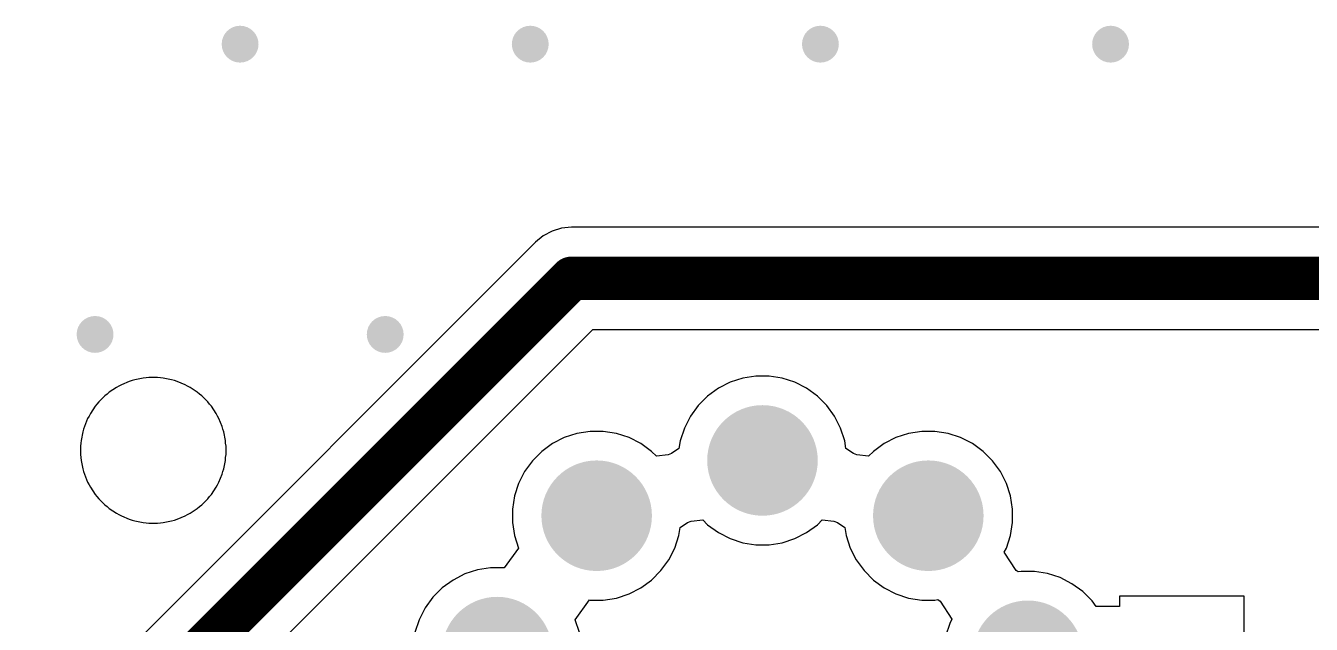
# Model space of a CAD drawing. Header units: inches. Extents: x 4.53 to 13.89, y 0.79 to 10.58.
# Drawn here: x 6.008 to 7.753, y 6.3 to 7.112 of the extents above; entities that cross this region are included whole.
import ezdxf

# ---------------------------------------------------------------- set-up
doc = ezdxf.new("R2010")
doc.units = ezdxf.units.IN
doc.header["$MEASUREMENT"] = 0
for name, color, linetype in [('Pad Holes', 156, 'Continuous'), ('Top Layer', 1, 'Continuous'), ('Via Holes', 16, 'Continuous')]:
    doc.layers.add(name, color=color, linetype=linetype)

# ---------------------------------------------------------------- blocks, each defined once
blk = doc.blocks.new('EL84_B_58')
at = {"layer": 'Pad Holes'}
h = blk.add_hatch(color=7, dxfattribs=at)
edge = h.paths.add_edge_path()
edge.add_arc((-0.22, 0.31), 0.038, 0, 360)
h = blk.add_hatch(color=7, dxfattribs=at)
edge = h.paths.add_edge_path()
edge.add_arc((0.22, 0.31), 0.038, 0, 360)
h = blk.add_hatch(color=7, dxfattribs=at)
edge = h.paths.add_edge_path()
edge.add_arc((0.36, 0.125), 0.038, 0, 360)
h = blk.add_hatch(color=7, dxfattribs=at)
edge = h.paths.add_edge_path()
edge.add_arc((-0.36, 0.115), 0.038, 0, 360)
h = blk.add_hatch(color=7, dxfattribs=at)
edge = h.paths.add_edge_path()
edge.add_arc((-0.065, 0.07), 0.0222, 0, 360)
h = blk.add_hatch(color=7, dxfattribs=at)
edge = h.paths.add_edge_path()
edge.add_arc((0.07, 0.07), 0.0222, 0, 360)
h = blk.add_hatch(color=7, dxfattribs=at)
edge = h.paths.add_edge_path()
edge.add_arc((-0.065, -0.07), 0.0222, 0, 360)
h = blk.add_hatch(color=7, dxfattribs=at)
edge = h.paths.add_edge_path()
edge.add_arc((0.07, -0.07), 0.0222, 0, 360)
h = blk.add_hatch(color=7, dxfattribs=at)
edge = h.paths.add_edge_path()
edge.add_arc((-0.36, -0.115), 0.038, 0, 360)
h = blk.add_hatch(color=7, dxfattribs=at)
edge = h.paths.add_edge_path()
edge.add_arc((0.36, -0.12), 0.038, 0, 360)
h = blk.add_hatch(color=7, dxfattribs=at)
edge = h.paths.add_edge_path()
edge.add_arc((-0.225, -0.305), 0.038, 0, 360)
h = blk.add_hatch(color=7, dxfattribs=at)
edge = h.paths.add_edge_path()
edge.add_arc((0.225, -0.305), 0.038, 0, 360)
h = blk.add_hatch(color=7, dxfattribs=at)
edge = h.paths.add_edge_path()
edge.add_arc((0, -0.38), 0.038, 0, 360)
at = {"layer": 'Top Layer'}
h = blk.add_hatch(color=1, dxfattribs=at)
edge = h.paths.add_edge_path()
edge.add_arc((-0.22, 0.31), 0.075, 0, 360)
h = blk.add_hatch(color=1, dxfattribs=at)
edge = h.paths.add_edge_path()
edge.add_arc((0.22, 0.31), 0.075, 0, 360)
h = blk.add_hatch(color=1, dxfattribs=at)
edge = h.paths.add_edge_path()
edge.add_arc((0.36, 0.125), 0.075, 0, 360)
h = blk.add_hatch(color=1, dxfattribs=at)
edge = h.paths.add_edge_path()
edge.add_arc((-0.36, 0.115), 0.075, 0, 360)
for points in [[(-0.0996, 0.1046), (-0.0304, 0.1046), (-0.0304, 0.0354), (-0.0996, 0.0354)], [(0.0354, 0.1046), (0.1046, 0.1046), (0.1046, 0.0354), (0.0354, 0.0354)], [(-0.0996, -0.0354), (-0.0304, -0.0354), (-0.0304, -0.1046), (-0.0996, -0.1046)], [(0.0354, -0.0354), (0.1046, -0.0354), (0.1046, -0.1046), (0.0354, -0.1046)]]:
    blk.add_hatch(color=1, dxfattribs=at).paths.add_polyline_path(points)
h = blk.add_hatch(color=1, dxfattribs=at)
edge = h.paths.add_edge_path()
edge.add_arc((-0.36, -0.115), 0.075, 0, 360)
h = blk.add_hatch(color=1, dxfattribs=at)
edge = h.paths.add_edge_path()
edge.add_arc((0.36, -0.12), 0.075, 0, 360)
h = blk.add_hatch(color=1, dxfattribs=at)
edge = h.paths.add_edge_path()
edge.add_arc((-0.225, -0.305), 0.075, 0, 360)
h = blk.add_hatch(color=1, dxfattribs=at)
edge = h.paths.add_edge_path()
edge.add_arc((0.225, -0.305), 0.075, 0, 360)
h = blk.add_hatch(color=1, dxfattribs=at)
edge = h.paths.add_edge_path()
edge.add_arc((0, -0.38), 0.075, 0, 360)

msp = doc.modelspace()

# ---------------------------------------------------------------- hatches: boundary and pattern name
at = {"layer": 'Top Layer'}
h = msp.add_hatch(color=1, dxfattribs=at)
edge = h.paths.add_edge_path()
edge.add_arc((6.2992, 7.0866), 0.025, 0, 360)
h = msp.add_hatch(color=1, dxfattribs=at)
edge = h.paths.add_edge_path()
edge.add_arc((6.6929, 7.0866), 0.025, 0, 360)
h = msp.add_hatch(color=1, dxfattribs=at)
edge = h.paths.add_edge_path()
edge.add_arc((7.0866, 7.0866), 0.025, 0, 360)
h = msp.add_hatch(color=1, dxfattribs=at)
edge = h.paths.add_edge_path()
edge.add_arc((7.4803, 7.0866), 0.025, 0, 360)
h = msp.add_hatch(color=1, dxfattribs=at)
edge = h.paths.add_edge_path()
edge.add_arc((6.1024, 6.6929), 0.025, 0, 360)
h = msp.add_hatch(color=1, dxfattribs=at)
edge = h.paths.add_edge_path()
edge.add_arc((6.4961, 6.6929), 0.025, 0, 360)
at = {"layer": 'Via Holes'}
h = msp.add_hatch(color=7, dxfattribs=at)
edge = h.paths.add_edge_path()
edge.add_arc((6.2992, 7.0866), 0.014, 0, 360)
h = msp.add_hatch(color=7, dxfattribs=at)
edge = h.paths.add_edge_path()
edge.add_arc((6.6929, 7.0866), 0.014, 0, 360)
h = msp.add_hatch(color=7, dxfattribs=at)
edge = h.paths.add_edge_path()
edge.add_arc((7.0866, 7.0866), 0.014, 0, 360)
h = msp.add_hatch(color=7, dxfattribs=at)
edge = h.paths.add_edge_path()
edge.add_arc((7.4803, 7.0866), 0.014, 0, 360)
h = msp.add_hatch(color=7, dxfattribs=at)
edge = h.paths.add_edge_path()
edge.add_arc((6.1024, 6.6929), 0.014, 0, 360)
h = msp.add_hatch(color=7, dxfattribs=at)
edge = h.paths.add_edge_path()
edge.add_arc((6.4961, 6.6929), 0.014, 0, 360)

# ---------------------------------------------------------------- linework, layer by layer
at = {"layer": 'Top Layer'}
for p, q in [((6.749, 6.8382), (6.7355, 6.8369)), ((7.964, 6.8382), (6.749, 6.8382)), ((6.7105, 6.8266), (6.7, 6.818)), ((6.7225, 6.833), (6.7105, 6.8266)), ((6.7355, 6.8369), (6.7225, 6.833)), ((6.7, 6.818), (5.997, 6.115)), ((6.1152, 6.0373), (6.7777, 6.6998)), ((6.7777, 6.6998), (7.9353, 6.6998)), ((6.1489, 6.6292), (6.1382, 6.6247)), ((6.1527, 6.6302), (6.1489, 6.6292)), ((6.1564, 6.6314), (6.1527, 6.6302)), ((6.1678, 6.6337), (6.1564, 6.6314)), ((6.1717, 6.6339), (6.1678, 6.6337)), ((6.1755, 6.6344), (6.1717, 6.6339)), ((6.1872, 6.6344), (6.1755, 6.6344)), ((6.191, 6.6339), (6.1872, 6.6344)), ((6.1949, 6.6337), (6.191, 6.6339)), ((6.2063, 6.6314), (6.1949, 6.6337)), ((6.21, 6.6302), (6.2063, 6.6314)), ((6.2138, 6.6292), (6.21, 6.6302)), ((6.2245, 6.6247), (6.2138, 6.6292)), ((6.9812, 6.6336), (6.9641, 6.628)), ((6.999, 6.6364), (6.9812, 6.6336)), ((7.017, 6.6364), (6.999, 6.6364)), ((7.0348, 6.6336), (7.017, 6.6364)), ((7.0519, 6.628), (7.0348, 6.6336)), ((6.1187, 6.612), (6.1156, 6.6096)), ((6.1216, 6.6146), (6.1187, 6.612)), ((6.1313, 6.621), (6.1216, 6.6146)), ((6.1348, 6.6228), (6.1313, 6.621)), ((6.1382, 6.6247), (6.1348, 6.6228)), ((6.2279, 6.6228), (6.2245, 6.6247)), ((6.2314, 6.621), (6.2279, 6.6228)), ((6.2411, 6.6146), (6.2314, 6.621)), ((6.244, 6.612), (6.2411, 6.6146)), ((6.2471, 6.6096), (6.244, 6.612)), ((6.9481, 6.6198), (6.9335, 6.6092)), ((6.9641, 6.628), (6.9481, 6.6198)), ((7.0679, 6.6198), (7.0519, 6.628)), ((7.0825, 6.6092), (7.0679, 6.6198)), ((6.1025, 6.5954), (6.096, 6.5857)), ((6.105, 6.5983), (6.1025, 6.5954)), ((6.1074, 6.6014), (6.105, 6.5983)), ((6.1156, 6.6096), (6.1074, 6.6014)), ((6.2553, 6.6014), (6.2471, 6.6096)), ((6.2577, 6.5983), (6.2553, 6.6014)), ((6.2602, 6.5954), (6.2577, 6.5983)), ((6.2667, 6.5857), (6.2602, 6.5954)), ((6.9208, 6.5965), (6.9102, 6.5819)), ((6.9335, 6.6092), (6.9208, 6.5965)), ((7.0952, 6.5965), (7.0825, 6.6092)), ((7.1058, 6.5819), (7.0952, 6.5965)), ((6.0923, 6.5789), (6.0879, 6.5681)), ((6.0943, 6.5822), (6.0923, 6.5789)), ((6.096, 6.5857), (6.0943, 6.5822)), ((6.2684, 6.5822), (6.2667, 6.5857)), ((6.2704, 6.5789), (6.2684, 6.5822)), ((6.2748, 6.5681), (6.2704, 6.5789)), ((6.9102, 6.5819), (6.902, 6.5659)), ((7.114, 6.5659), (7.1058, 6.5819)), ((6.0856, 6.5607), (6.0834, 6.5492)), ((6.0869, 6.5643), (6.0856, 6.5607)), ((6.0879, 6.5681), (6.0869, 6.5643)), ((6.2758, 6.5643), (6.2748, 6.5681)), ((6.2771, 6.5607), (6.2758, 6.5643)), ((6.2794, 6.5492), (6.2771, 6.5607)), ((6.774, 6.5614), (6.7562, 6.5586)), ((6.792, 6.5614), (6.774, 6.5614)), ((6.8098, 6.5586), (6.792, 6.5614)), ((6.902, 6.5659), (6.8964, 6.5488)), ((7.1196, 6.5488), (7.114, 6.5659)), ((7.224, 6.5614), (7.2062, 6.5586)), ((7.242, 6.5614), (7.224, 6.5614)), ((7.2598, 6.5586), (7.242, 6.5614)), ((6.0831, 6.5454), (6.0826, 6.5415)), ((6.0826, 6.5415), (6.0826, 6.5299)), ((6.0834, 6.5492), (6.0831, 6.5454)), ((6.2796, 6.5454), (6.2794, 6.5492)), ((6.2801, 6.5415), (6.2796, 6.5454)), ((6.2801, 6.5299), (6.2801, 6.5415)), ((6.7231, 6.5448), (6.7085, 6.5342)), ((6.7391, 6.553), (6.7231, 6.5448)), ((6.7562, 6.5586), (6.7391, 6.553)), ((6.8269, 6.553), (6.8098, 6.5586)), ((6.8429, 6.5448), (6.8269, 6.553)), ((6.8575, 6.5342), (6.8429, 6.5448)), ((6.8964, 6.5488), (6.8947, 6.538)), ((7.1213, 6.538), (7.1196, 6.5488)), ((7.1731, 6.5448), (7.1585, 6.5342)), ((7.1891, 6.553), (7.1731, 6.5448)), ((7.2062, 6.5586), (7.1891, 6.553)), ((7.2769, 6.553), (7.2598, 6.5586)), ((7.2929, 6.5448), (7.2769, 6.553)), ((7.3075, 6.5342), (7.2929, 6.5448)), ((6.0826, 6.5299), (6.0831, 6.526)), ((6.0831, 6.526), (6.0834, 6.5221)), ((6.2794, 6.5221), (6.2796, 6.526)), ((6.2796, 6.526), (6.2801, 6.5299)), ((6.7085, 6.5342), (6.6958, 6.5215)), ((6.8641, 6.5276), (6.8575, 6.5342)), ((6.8798, 6.5294), (6.8641, 6.5276)), ((6.8847, 6.5313), (6.8798, 6.5294)), ((6.8947, 6.538), (6.8847, 6.5313)), ((7.1313, 6.5313), (7.1213, 6.538)), ((7.1362, 6.5294), (7.1313, 6.5313)), ((7.1519, 6.5276), (7.1362, 6.5294)), ((7.1585, 6.5342), (7.1519, 6.5276)), ((7.3202, 6.5215), (7.3075, 6.5342)), ((6.0834, 6.5221), (6.0856, 6.5107)), ((6.0856, 6.5107), (6.0869, 6.507)), ((6.0869, 6.507), (6.0879, 6.5033)), ((6.2748, 6.5033), (6.2758, 6.507)), ((6.2758, 6.507), (6.2771, 6.5107)), ((6.2771, 6.5107), (6.2794, 6.5221)), ((6.6852, 6.5069), (6.677, 6.4909)), ((6.6958, 6.5215), (6.6852, 6.5069)), ((7.3308, 6.5069), (7.3202, 6.5215)), ((7.339, 6.4909), (7.3308, 6.5069)), ((6.0879, 6.5033), (6.0923, 6.4925)), ((6.0923, 6.4925), (6.0943, 6.4891)), ((6.0943, 6.4891), (6.096, 6.4856)), ((6.2667, 6.4856), (6.2684, 6.4891)), ((6.2684, 6.4891), (6.2704, 6.4925)), ((6.2704, 6.4925), (6.2748, 6.5033)), ((6.677, 6.4909), (6.6714, 6.4738)), ((7.3446, 6.4738), (7.339, 6.4909)), ((6.096, 6.4856), (6.1025, 6.476)), ((6.1025, 6.476), (6.105, 6.473)), ((6.105, 6.473), (6.1074, 6.47)), ((6.2553, 6.47), (6.2577, 6.473)), ((6.2577, 6.473), (6.2602, 6.476)), ((6.2602, 6.476), (6.2667, 6.4856)), ((6.6714, 6.4738), (6.6686, 6.456)), ((7.3474, 6.456), (7.3446, 6.4738)), ((6.1074, 6.47), (6.1156, 6.4617)), ((6.1156, 6.4617), (6.1187, 6.4594)), ((6.1187, 6.4594), (6.1216, 6.4568)), ((6.1216, 6.4568), (6.1313, 6.4503)), ((6.2314, 6.4503), (6.2411, 6.4568)), ((6.2411, 6.4568), (6.244, 6.4594)), ((6.244, 6.4594), (6.2471, 6.4617)), ((6.2471, 6.4617), (6.2553, 6.47)), ((6.6686, 6.456), (6.6686, 6.438)), ((7.3474, 6.438), (7.3474, 6.456)), ((6.1313, 6.4503), (6.1348, 6.4486)), ((6.1348, 6.4486), (6.1382, 6.4467)), ((6.1382, 6.4467), (6.1489, 6.4422)), ((6.1489, 6.4422), (6.1527, 6.4412)), ((6.1527, 6.4412), (6.1564, 6.4399)), ((6.1564, 6.4399), (6.1678, 6.4377)), ((6.1678, 6.4377), (6.1717, 6.4374)), ((6.1717, 6.4374), (6.1755, 6.4369)), ((6.1755, 6.4369), (6.1872, 6.4369)), ((6.1872, 6.4369), (6.191, 6.4374)), ((6.191, 6.4374), (6.1949, 6.4377)), ((6.1949, 6.4377), (6.2063, 6.4399)), ((6.2063, 6.4399), (6.21, 6.4412)), ((6.21, 6.4412), (6.2138, 6.4422)), ((6.2138, 6.4422), (6.2245, 6.4467)), ((6.2245, 6.4467), (6.2279, 6.4486)), ((6.2279, 6.4486), (6.2314, 6.4503)), ((6.6686, 6.438), (6.6714, 6.4202)), ((6.8963, 6.431), (6.9063, 6.4377)), ((6.9063, 6.4377), (6.9112, 6.4396)), ((6.9112, 6.4396), (6.9269, 6.4414)), ((6.9269, 6.4414), (6.9335, 6.4348)), ((7.0825, 6.4348), (7.0891, 6.4414)), ((7.0891, 6.4414), (7.1048, 6.4396)), ((7.1048, 6.4396), (7.1097, 6.4377)), ((7.1097, 6.4377), (7.1197, 6.431)), ((7.3446, 6.4202), (7.3474, 6.438)), ((6.6714, 6.4202), (6.677, 6.4031)), ((6.889, 6.4031), (6.8946, 6.4202)), ((6.8946, 6.4202), (6.8963, 6.431)), ((6.9335, 6.4348), (6.9481, 6.4242)), ((6.9481, 6.4242), (6.9641, 6.416)), ((7.0519, 6.416), (7.0679, 6.4242)), ((7.0679, 6.4242), (7.0825, 6.4348)), ((7.1197, 6.431), (7.1214, 6.4202)), ((7.1214, 6.4202), (7.127, 6.4031)), ((7.339, 6.4031), (7.3446, 6.4202)), ((6.677, 6.4031), (6.6575, 6.3763)), ((6.8808, 6.3871), (6.889, 6.4031)), ((6.9641, 6.416), (6.9812, 6.4104)), ((6.9812, 6.4104), (6.999, 6.4076)), ((6.999, 6.4076), (7.017, 6.4076)), ((7.017, 6.4076), (7.0348, 6.4104)), ((7.0348, 6.4104), (7.0519, 6.416)), ((7.127, 6.4031), (7.1352, 6.3871)), ((7.3361, 6.3974), (7.339, 6.4031)), ((6.8702, 6.3725), (6.8808, 6.3871)), ((7.1352, 6.3871), (7.1458, 6.3725)), ((7.352, 6.3728), (7.3361, 6.3974)), ((6.6041, 6.368), (6.5881, 6.3598)), ((6.6212, 6.3736), (6.6041, 6.368)), ((6.639, 6.3764), (6.6212, 6.3736)), ((6.657, 6.3764), (6.639, 6.3764)), ((6.6575, 6.3763), (6.657, 6.3764)), ((6.8575, 6.3598), (6.8702, 6.3725)), ((7.1458, 6.3725), (7.1585, 6.3598)), ((7.355, 6.3707), (7.352, 6.3728)), ((7.359, 6.3714), (7.355, 6.3707)), ((7.377, 6.3714), (7.359, 6.3714)), ((7.3948, 6.3686), (7.377, 6.3714)), ((7.4119, 6.363), (7.3948, 6.3686)), ((6.5881, 6.3598), (6.5735, 6.3492)), ((6.8429, 6.3492), (6.8575, 6.3598)), ((7.1585, 6.3598), (7.1731, 6.3492)), ((7.4279, 6.3548), (7.4119, 6.363)), ((7.4425, 6.3442), (7.4279, 6.3548)), ((6.5608, 6.3365), (6.5502, 6.3219)), ((6.5735, 6.3492), (6.5608, 6.3365)), ((6.754, 6.3059), (6.7735, 6.3327)), ((6.7735, 6.3327), (6.774, 6.3326)), ((6.774, 6.3326), (6.792, 6.3326)), ((6.792, 6.3326), (6.8098, 6.3354)), ((6.8098, 6.3354), (6.8269, 6.341)), ((6.8269, 6.341), (6.8429, 6.3492)), ((7.1731, 6.3492), (7.1891, 6.341)), ((7.1891, 6.341), (7.2062, 6.3354)), ((7.2062, 6.3354), (7.224, 6.3326)), ((7.224, 6.3326), (7.242, 6.3326)), ((7.242, 6.3326), (7.246, 6.3333)), ((7.246, 6.3333), (7.249, 6.3312)), ((7.4552, 6.3315), (7.4425, 6.3442)), ((7.6616, 6.338), (7.4924, 6.338)), ((7.4924, 6.338), (7.4924, 6.3239)), ((7.6616, 6.1687), (7.6616, 6.338)), ((6.5502, 6.3219), (6.542, 6.3059)), ((7.249, 6.3312), (7.2649, 6.3066)), ((7.4608, 6.3239), (7.4552, 6.3315)), ((7.4924, 6.3239), (7.4608, 6.3239)), ((6.542, 6.3059), (6.5364, 6.2888)), ((6.7596, 6.2888), (6.754, 6.3059)), ((7.262, 6.3009), (7.2564, 6.2838)), ((7.2649, 6.3066), (7.262, 6.3009))]:
    msp.add_line(p, q, dxfattribs=at)
for points in [[(6.046, 6.066, 0.0591, 0.0591, 0), (6.749, 6.769, 0.0591, 0.0591, 0)], [(6.749, 6.769, 0.0591, 0.0591, 0), (7.964, 6.769, 0.0591, 0.0591, 0)]]:
    msp.add_lwpolyline(points, format="xyseb", dxfattribs=at)
msp.add_lwpolyline([(6.7342, 6.769, 0.0295, 0.0295, 1), (6.7638, 6.769, 0.0295, 0.0295, 1)], format="xyseb", close=True, dxfattribs=at)
msp.add_lwpolyline([(6.7342, 6.769, 0.0295, 0.0295, 1), (6.7638, 6.769, 0.0295, 0.0295, 1)], format="xyseb", close=True, dxfattribs=at)

# ---------------------------------------------------------------- block references
at = {"rotation": 180}
msp.add_blockref('EL84_B_58', (7.008, 6.142), dxfattribs=at)

doc.saveas('drawing.dxf')
